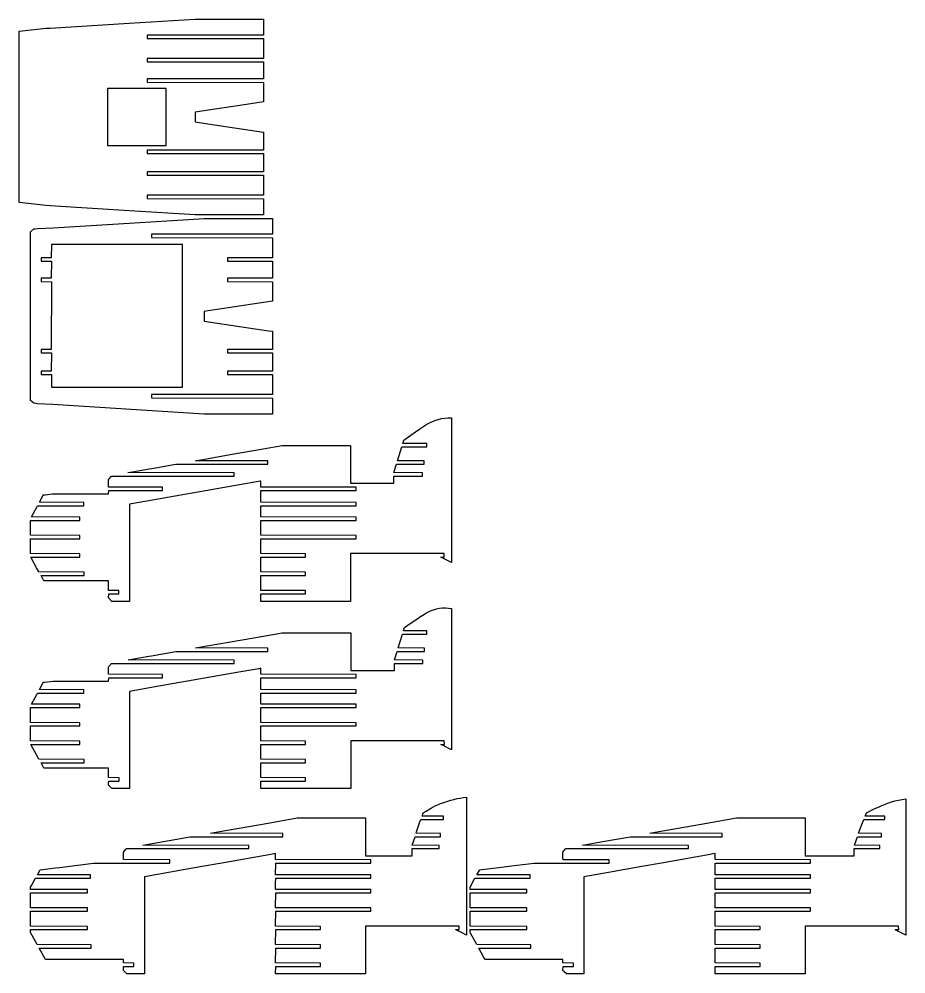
# Model space of a CAD drawing. Header units: millimetres. Extents: x -198 to 1194, y 2 to 1888.
# Drawn here: x -8 to 769, y 1052 to 1888 of the extents above; entities that cross this region are included whole.
import ezdxf

# ---------------------------------------------------------------- set-up
doc = ezdxf.new("R2010")
doc.units = ezdxf.units.MM
doc.layers.get('0').update_dxf_attribs({"linetype": 'CONTINUOUS'})

msp = doc.modelspace()

# ---------------------------------------------------------------- linework, layer by layer
for points in [[(205.774859, 1783.329311), (205.774858, 1782.678474), (205.774859, 1781.969049), (205.774859, 1781.239955), (205.774859, 1780.534809), (205.679858, 1773.446102), (103.73118, 1773.446102), (103.73118, 1770.546102), (205.774859, 1770.396102), (205.679859, 1754.454109), (103.73118, 1754.454109), (103.73118, 1751.554109), (205.774859, 1751.404109), (205.774859, 1746.958572), (205.679859, 1733.934918), (103.731179, 1733.934918), (103.73118, 1731.034919), (205.774859, 1730.764875), (205.774859, 1730.0498), (205.774858, 1729.291739), (205.774859, 1728.536626), (205.774859, 1727.826822), (205.774859, 1726.755694), (205.774859, 1726.074235), (205.774858, 1725.49155), (205.774859, 1724.683618), (205.774859, 1720.143714), (205.774859, 1716.816135), (195.493347, 1716.816135), (145.774866, 1716.816135), (88.416792, 1720.389668), (18.862441, 1724.723059), (15.237406, 1724.831032), (-8.412499, 1727.458943), (-8.412499, 1732.417103), (-8.412499, 1735.441559), (-8.4125, 1873.073287), (-8.412499, 1877.769567), (15.237703, 1880.379092), (18.862465, 1880.484237), (88.127582, 1884.746357), (145.774866, 1888.293592), (156.056378, 1888.293592), (205.774858, 1888.293592), (205.774859, 1884.376087), (205.774859, 1878.638769), (205.774858, 1878.119966), (205.774859, 1877.485346), (205.774858, 1876.30053), (205.774858, 1875.62461), (205.774859, 1874.874928), (205.679859, 1874.33396), (103.731179, 1874.33396), (103.731179, 1871.43396), (205.774859, 1871.28396), (205.774859, 1856.39577), (205.679859, 1853.826434), (103.731179, 1853.826434), (103.731179, 1850.926434), (205.774859, 1850.776434), (205.679859, 1835.891844), (103.73118, 1835.891844), (103.73118, 1832.991844), (205.774859, 1832.841844), (205.774859, 1822.819535), (205.774858, 1822.121109), (205.774859, 1821.411603), (205.774859, 1820.733072), (205.774859, 1820.122115), (205.774859, 1819.606664), (205.774859, 1818.767129), (205.774859, 1817.101307), (205.774859, 1815.778835), (194.610724, 1814.109073), (145.774866, 1806.804941), (145.774866, 1805.223356), (145.774866, 1798.304942), (156.939, 1796.635179), (205.774859, 1789.331049), (205.774859, 1787.361071), (205.774859, 1784.672932), (205.774859, 1783.890892)], [(120.533622, 1827.602125), (101.54669, 1827.602125), (68.979065, 1827.602125), (68.979065, 1825.449229), (68.979066, 1801.04974), (68.979065, 1779.75502), (68.979065, 1777.602123), (91.303372, 1777.602123), (120.533621, 1777.602123), (120.533621, 1790.016947)], [(107.711876, 1556.382461), (213.736251, 1556.232462), (213.736251, 1547.67765), (213.736252, 1547.113259), (213.736252, 1544.117003), (213.736251, 1543.643207), (213.736251, 1542.163678), (156.054836, 1542.163678), (153.736259, 1542.163678), (149.258053, 1542.44268), (131.041559, 1543.577607), (21.207906, 1550.420485), (7.498788, 1551.274593), (5.839841, 1551.377951), (4.434045, 1551.589496), (1.587501, 1554.192873), (1.5875, 1558.120735), (1.5875, 1569.583483), (1.5875, 1638.576514), (1.5875, 1686.445355), (1.5875, 1697.845743), (1.5875, 1701.728902), (4.579675, 1704.463019), (5.783256, 1704.53708), (7.589368, 1704.648216), (21.355786, 1705.49531), (130.839997, 1712.232249), (149.265828, 1713.366054), (153.736259, 1713.641135), (211.417674, 1713.641135), (213.736251, 1713.641135), (213.736252, 1711.522735), (213.736252, 1708.248263), (213.736251, 1707.671622), (213.641251, 1699.681502), (107.711876, 1699.681502), (107.711876, 1696.781502), (213.736251, 1696.631503), (213.641251, 1679.173976), (174.368355, 1679.173976), (174.368355, 1676.273976), (213.736251, 1676.123976), (213.641251, 1661.239387), (174.368355, 1661.239387), (174.368355, 1658.339387), (213.736251, 1658.189387), (213.736252, 1651.669762), (213.736251, 1642.592488), (213.736251, 1641.926033), (213.736252, 1641.126378), (157.269592, 1632.680947), (153.736259, 1632.152484), (153.736259, 1623.652485), (210.202919, 1615.207054), (213.736252, 1614.678592), (213.736252, 1613.487412), (213.736252, 1612.941533), (213.736251, 1612.395256), (213.736251, 1603.679505), (213.641251, 1598.793644), (174.368355, 1598.793645), (174.368355, 1595.893644), (213.736251, 1595.743644), (213.641251, 1579.801652), (174.368355, 1579.801652), (174.368355, 1576.901652), (213.736251, 1576.751652), (213.641251, 1559.282461), (107.711876, 1559.282461)], [(19.805475, 1598.793644), (10.793988, 1598.793645), (10.793988, 1595.893644), (19.900475, 1595.743645), (19.805475, 1579.801652), (10.793988, 1579.801652), (10.793988, 1576.901651), (19.900475, 1576.751652), (19.900475, 1565.853371), (124.031724, 1565.853372), (134.900458, 1565.853372), (134.900458, 1575.394724), (134.900458, 1690.853372), (124.031724, 1690.853372), (19.900475, 1690.853372), (19.805475, 1679.173976), (10.793988, 1679.173976), (10.793988, 1676.273976), (19.900475, 1676.123977), (19.805475, 1661.239387), (10.793988, 1661.239387), (10.793988, 1658.339387), (19.900475, 1658.189387)]]:
    msp.add_lwpolyline(points, close=True)
for points in [[(180.002239, 1487.823322), (180.002239, 1490.723322), (87.032608, 1490.873322), (90.940493, 1491.562388), (105.452018, 1494.121162), (107.946565, 1494.561018), (128.941349, 1498.262966), (209.605312, 1498.262966), (209.605312, 1501.162965), (146.238758, 1501.312965), (176.617542, 1506.669566), (205.495885, 1511.761594), (222.145925, 1514.697446), (250.989976, 1514.697447), (282.145918, 1514.697446), (282.145918, 1492.900736), (282.145918, 1481.615669), (314.536152, 1481.615669), (319.948833, 1481.615669), (319.948016, 1486.836982), (320.043143, 1487.823322), (345.195386, 1487.823322), (345.195385, 1490.723322), (320.074518, 1490.873322), (322.362536, 1498.262965), (346.540814, 1498.262966), (346.540815, 1501.162965), (323.236873, 1501.312965), (326.935794, 1513.360315), (348.80542, 1513.360316), (348.80542, 1516.260316), (327.81013, 1516.410315), (328.660569, 1519.217816), (339.139632, 1526.630774), (342.894384, 1529.235501), (348.034929, 1532.641566, -0.1541694558), (370.542606, 1538.988678), (370.542606, 1531.511338), (370.542606, 1491.385363), (370.542606, 1443.234216), (370.542606, 1412.046532), (364.650238, 1414.992716), (361.252464, 1416.691603), (361.347465, 1416.841603), (364.247535, 1416.841602), (364.152535, 1419.891603), (282.145918, 1419.891603), (282.145918, 1416.691603), (282.145918, 1404.634512), (282.145918, 1378.059245), (250.989885, 1378.059245), (223.490512, 1378.059244), (207.383113, 1378.059245), (206.860929, 1378.059245), (203.310125, 1378.059244), (203.405125, 1384.655716), (242.678021, 1384.655716), (242.678021, 1387.555716), (203.310125, 1387.705716), (203.310124, 1388.599371), (203.405125, 1400.748659), (242.678021, 1400.748659), (242.678021, 1403.64866), (203.310125, 1403.79866), (203.405125, 1416.841603), (242.678022, 1416.841602), (242.678021, 1419.741603), (203.310125, 1419.891602), (203.405124, 1432.934546), (286.876366, 1432.934546), (286.876365, 1435.834546), (203.310125, 1435.984546), (203.405125, 1449.027489), (286.876365, 1449.02749), (286.876365, 1451.927489), (203.310125, 1452.077489), (203.405125, 1461.831137), (286.876365, 1461.831137), (286.876365, 1464.731138), (203.310125, 1464.881137), (203.405125, 1475.193653), (286.876365, 1475.193653), (286.876365, 1478.093653), (203.310125, 1478.243653), (203.310125, 1483.475012), (202.560953, 1483.342912), (201.551185, 1483.164863), (184.705465, 1480.194508), (108.450646, 1466.748725), (96.888441, 1464.709996), (88.310142, 1463.19741), (88.310141, 1454.684764), (88.310142, 1378.059244), (86.903447, 1378.059244), (72.997178, 1378.059244), (70.487822, 1380.568595), (69.997167, 1381.059249), (70.092167, 1384.655716), (79.103654, 1384.655716), (79.103654, 1387.555716), (69.997167, 1387.705716), (69.997167, 1388.980734), (69.997167, 1396.128131), (47.911491, 1396.128131), (13.257617, 1396.128131), (10.868992, 1400.748659), (48.644845, 1400.748659), (48.644845, 1403.648659), (8.996215, 1403.798659), (6.926883, 1407.523459), (1.928461, 1416.841603), (44.898821, 1416.841603), (44.898821, 1419.741602), (1.5875, 1419.891602), (1.6825, 1432.934546), (44.898821, 1432.934546), (44.89882, 1435.834546), (1.5875, 1436.036496), (1.6825, 1449.027489), (44.898821, 1449.027489), (44.898821, 1451.92749), (2.360186, 1452.077489), (7.151843, 1460.702451), (7.79056, 1461.831138), (48.23194, 1461.831138), (48.23194, 1464.731137), (9.473344, 1464.881137), (12.535551, 1470.393091), (13.032355, 1471.287339), (14.406261, 1471.456164), (20.636768, 1472.221768), (67.761581, 1472.221771), (69.997166, 1472.221771), (70.092166, 1475.193653), (117.232367, 1475.193653), (117.232367, 1478.093653), (69.997167, 1478.243653), (69.997166, 1478.971274), (69.997167, 1484.869515), (70.480375, 1485.44538), (72.475705, 1487.823322)], [(320.594575, 1326.768889), (322.882588, 1334.158533), (346.753425, 1334.158532), (346.753425, 1337.058533), (323.762897, 1337.208532), (327.532937, 1349.255883), (349.040051, 1349.255882), (349.040051, 1352.155882), (328.426404, 1352.305882), (329.293629, 1355.113382), (334.370085, 1358.634995), (336.68111, 1360.210347), (341.360633, 1363.361276), (343.494222, 1364.740609), (347.041553, 1366.969137), (348.02718, 1367.55896), (349.8036, 1368.537133, -0.1769065489), (370.598192, 1371.74689), (370.598192, 1358.595332), (370.598192, 1327.28093), (370.598193, 1289.703662), (370.598192, 1247.942099), (362.708073, 1251.887159), (361.308052, 1252.587169), (361.403052, 1252.737169), (364.303122, 1252.737169), (364.208122, 1255.787169), (282.201505, 1255.787169), (282.201505, 1254.272816), (282.201505, 1241.885269), (282.201505, 1213.954811), (250.813343, 1213.954811), (224.180691, 1213.954811), (207.578641, 1213.954811), (203.365712, 1213.954812), (203.460711, 1220.551282), (242.733608, 1220.551282), (242.733608, 1223.451283), (203.365712, 1223.601283), (203.460711, 1236.644226), (242.733608, 1236.644226), (242.733608, 1239.544226), (203.365712, 1239.694226), (203.460711, 1252.737169), (242.733608, 1252.73717), (242.733608, 1255.637169), (203.365712, 1255.787169), (203.460711, 1268.830113), (286.931952, 1268.830113), (286.931952, 1271.730113), (203.365711, 1271.880112), (203.460712, 1284.923056), (286.931952, 1284.923056), (286.931952, 1287.823056), (203.365711, 1287.973055), (203.460711, 1297.726704), (286.931952, 1297.726704), (286.931952, 1300.626704), (203.365711, 1300.776704), (203.365711, 1308.298216), (203.460711, 1311.08922), (286.931952, 1311.08922), (286.931952, 1313.98922), (203.365711, 1314.13922), (203.365711, 1319.370579), (201.557312, 1319.05171), (184.237908, 1315.99783), (109.072562, 1302.74415), (88.365728, 1299.092976), (88.365729, 1222.897312), (88.365729, 1213.954811), (75.774571, 1213.954812), (73.052764, 1213.954811), (72.56162, 1214.445954), (70.052753, 1216.954816), (70.052754, 1218.873034), (70.147754, 1220.551283), (79.159241, 1220.551283), (79.159241, 1223.451283), (70.052754, 1223.601282), (70.052754, 1224.88099), (70.052754, 1231.968106), (48.186733, 1231.968107), (13.280493, 1231.968107), (10.860985, 1236.644226), (48.668635, 1236.644226), (48.668635, 1239.544226), (8.988209, 1239.694226), (6.903659, 1243.44642), (1.920455, 1252.737169), (44.926614, 1252.73717), (44.926614, 1255.637169), (1.5875, 1255.78717), (1.6825, 1268.830112), (44.926614, 1268.830112), (44.926614, 1271.730112), (1.5875, 1271.880113), (1.6825, 1284.923056), (44.926614, 1284.923056), (44.926614, 1287.823056), (2.352184, 1287.973056), (7.128121, 1296.569722), (7.782557, 1297.726704), (48.255732, 1297.726704), (48.255732, 1300.626704), (9.46534, 1300.776704), (12.48887, 1306.219045), (13.01969, 1307.174519), (14.084815, 1307.305401), (21.144755, 1308.172926), (67.800888, 1308.17293), (70.052754, 1308.17293), (70.147754, 1311.08922), (117.287954, 1311.08922), (117.287954, 1313.989219), (70.052754, 1314.13922), (70.052754, 1314.863349), (70.052753, 1319.3368), (70.052753, 1320.765082), (72.531293, 1323.718889), (180.057825, 1323.718889), (180.057826, 1326.618889), (87.088198, 1326.768889), (105.286866, 1329.977806), (107.763441, 1330.414494), (128.996938, 1334.158532), (209.660899, 1334.158532), (209.660899, 1337.058532), (146.294344, 1337.208532), (176.966225, 1342.616813), (205.658659, 1347.676061), (222.201512, 1350.593013), (250.813432, 1350.593013), (282.201505, 1350.593013), (282.201505, 1327.684788), (282.201504, 1317.511229), (310.191701, 1317.511229), (314.84381, 1317.511229), (320.465355, 1317.511229), (320.465157, 1318.77892), (320.561636, 1323.718889), (345.482437, 1323.718889), (345.482437, 1326.618889)], [(299.946052, 1138.259394), (216.379812, 1138.409393), (216.474812, 1148.721909), (299.946052, 1148.721909), (299.946052, 1151.621909), (216.379812, 1151.771909), (216.379812, 1157.003268), (212.101163, 1156.248827), (171.123669, 1149.023388), (150.371936, 1145.364298), (101.379828, 1136.725666), (101.379828, 1072.745347), (101.379828, 1051.587501), (90.807228, 1051.5875), (86.066864, 1051.5875), (85.211476, 1052.442886), (83.066853, 1054.587505), (83.161854, 1058.183972), (92.173341, 1058.183972), (92.173341, 1061.083972), (83.066853, 1061.233972), (83.066853, 1064.066845), (31.871178, 1064.066844), (23.038395, 1064.066844), (15.509435, 1064.066844), (14.810676, 1064.066844), (9.316745, 1074.276915), (54.806342, 1074.276915), (54.806342, 1077.176916), (7.443967, 1077.326916), (3.060347, 1085.217428), (1.848882, 1087.398058), (1.5875, 1087.868502), (1.6825, 1090.369858), (51.433664, 1090.369859), (51.433664, 1093.269859), (1.5875, 1093.419859), (1.682501, 1106.462802), (51.433664, 1106.462802), (51.433664, 1109.362802), (1.5875, 1109.512802), (1.6825, 1122.555745), (51.433664, 1122.555746), (51.433664, 1125.455745), (1.5875, 1125.605745), (1.618458, 1127.593608), (2.375286, 1128.955896), (5.944458, 1135.359394), (54.246511, 1135.359394), (54.246511, 1138.259393), (7.627239, 1138.409393), (10.093389, 1142.848455), (23.53227, 1144.499822), (27.098915, 1144.93809), (56.671012, 1148.571909), (57.891713, 1148.721909), (123.614551, 1148.721909), (123.614551, 1151.621909), (83.066854, 1151.771909), (83.066854, 1155.90239), (83.066854, 1158.397772), (85.178923, 1160.914838), (85.545392, 1161.351578), (193.071925, 1161.351578), (193.071926, 1164.251578), (100.102295, 1164.401578), (141.160344, 1171.641222), (142.011035, 1171.791221), (222.674995, 1171.791222), (222.674995, 1174.691222), (159.308439, 1174.841221), (165.66199, 1175.961524), (209.779378, 1183.740607), (235.215612, 1188.225702), (279.209202, 1188.225702), (295.215605, 1188.225702), (295.215605, 1176.543613), (295.215605, 1155.143919), (311.57895, 1155.143919), (314.298619, 1155.143919), (318.233703, 1155.143919), (324.13921, 1155.143919), (333.534245, 1155.143919), (335.999258, 1155.143919), (336.090276, 1161.351578), (359.753495, 1161.351578), (359.753495, 1164.251578), (336.134726, 1164.401578), (338.629392, 1171.791222), (361.048202, 1171.791222), (361.048201, 1174.691222), (339.59507, 1174.841221), (340.028512, 1176.148888), (342.618984, 1183.964178), (343.683189, 1186.888571), (363.576441, 1186.888571), (363.576441, 1189.788571), (344.706076, 1189.938571), (345.686848, 1192.746072), (348.280152, 1194.336808), (352.027485, 1196.48932), (353.012619, 1197.031778), (355.791909, 1198.50449), (357.826134, 1199.481456), (359.247238, 1200.123658), (360.811099, 1200.789882), (362.081798, 1201.257066, -0.0581305147), (383.612292, 1206.587175), (383.612292, 1164.91362), (383.612293, 1105.357693), (383.612292, 1085.574788), (379.874657, 1087.443606), (374.322151, 1090.219859), (374.417151, 1090.369859), (377.317221, 1090.369859), (377.222221, 1093.419859), (295.215605, 1093.419859), (295.215605, 1091.921893), (295.215605, 1065.830686), (295.215605, 1051.5875), (279.209157, 1051.5875), (265.62779, 1051.5875), (226.347549, 1051.587501), (216.379812, 1051.587501), (216.474812, 1058.183972), (255.747708, 1058.183972), (255.747708, 1061.083972), (216.379812, 1061.233971), (216.474812, 1074.276916), (255.747708, 1074.276915), (255.747708, 1077.176915), (216.379812, 1077.326915), (216.474812, 1090.369859), (255.747708, 1090.369859), (255.747708, 1093.269858), (216.379812, 1093.419859), (216.474811, 1106.462802), (299.946052, 1106.462802), (299.946052, 1109.362802), (216.379812, 1109.512802), (216.474811, 1122.555745), (299.946052, 1122.555745), (299.946052, 1125.455745), (216.379811, 1125.605745), (216.379811, 1130.806197), (216.474811, 1135.359393), (299.946052, 1135.359394)], [(468.361646, 1151.621909), (468.266646, 1152.186897), (468.266646, 1158.397772), (469.129719, 1159.426341), (470.745185, 1161.351578), (578.271718, 1161.351578), (578.271718, 1164.251578), (485.302087, 1164.401578), (503.248525, 1167.56602), (527.210832, 1171.791222), (607.874787, 1171.791221), (607.874787, 1174.691222), (544.508228, 1174.841221), (549.176636, 1175.664388), (594.362901, 1183.631943), (620.415405, 1188.225702), (665.548012, 1188.225702), (680.415398, 1188.225702), (680.415397, 1177.824473), (680.415397, 1155.143925), (690.557696, 1155.143924), (692.243403, 1155.143925), (694.682438, 1155.143925), (698.342781, 1155.143925), (704.166003, 1155.143925), (714.358244, 1155.143924), (723.490484, 1155.143925), (723.486857, 1159.367267), (723.583752, 1161.351578), (746.100496, 1161.351578), (746.100496, 1164.251578), (723.638178, 1164.401578), (726.26227, 1171.791222), (747.465878, 1171.791221), (747.465878, 1174.691222), (727.314384, 1174.841221), (729.603533, 1180.977482), (731.847718, 1186.888572), (750.26038, 1186.888571), (750.26038, 1189.788572), (733.001447, 1189.938571), (734.136794, 1192.746072), (736.564788, 1194.032636), (739.785751, 1195.579547), (740.383588, 1195.849712), (743.05292, 1196.98688), (744.137389, 1197.385595, -0.0932199133), (768.812084, 1204.923168), (768.812084, 1202.228606), (768.812085, 1185.644171), (768.812085, 1164.913619), (768.812085, 1140.036969), (768.812085, 1085.574788), (759.521943, 1090.219859), (759.616943, 1090.369858), (762.517014, 1090.369859), (762.422014, 1093.419859), (680.415397, 1093.419858), (680.415397, 1091.921893), (680.415397, 1064.269022), (680.415397, 1051.587501), (665.547968, 1051.5875), (652.425471, 1051.587501), (611.841777, 1051.5875), (610.526096, 1051.587501), (601.579605, 1051.5875), (601.674604, 1058.183972), (640.947501, 1058.183972), (640.9475, 1061.083972), (601.579604, 1061.233972), (601.674604, 1074.276915), (640.9475, 1074.276915), (640.9475, 1077.176916), (601.579604, 1077.326915), (601.579604, 1078.144071), (601.674604, 1090.369858), (640.947501, 1090.369858), (640.9475, 1093.269858), (601.579604, 1093.419859), (601.674604, 1106.462802), (685.145844, 1106.462802), (685.145844, 1109.362802), (601.579604, 1109.512802), (601.674604, 1122.555746), (685.145844, 1122.555746), (685.145844, 1125.455746), (601.579604, 1125.605745), (601.674604, 1135.359393), (685.145845, 1135.359393), (685.145845, 1138.259394), (601.579604, 1138.409394), (601.674604, 1148.721909), (685.145844, 1148.721909), (685.145845, 1151.621909), (601.579604, 1151.771909), (601.579604, 1157.003268), (599.692013, 1156.670435), (597.147836, 1156.221828), (554.703889, 1148.737814), (537.325, 1145.673447), (508.193233, 1140.536729), (486.579621, 1136.725666), (486.57962, 1115.277473), (486.579621, 1051.5875), (483.035357, 1051.5875), (471.266657, 1051.5875), (469.143021, 1053.711132), (468.266646, 1054.587505), (468.361646, 1058.183972), (477.373133, 1058.183972), (477.373133, 1061.083972), (468.266646, 1061.233972), (468.266646, 1062.928864), (468.266646, 1064.066843), (458.759492, 1064.066844), (408.238188, 1064.066844), (406.840043, 1064.066844), (400.010468, 1064.066844), (398.657268, 1066.502603), (394.516537, 1074.276915), (440.006134, 1074.276916), (440.006134, 1077.176915), (392.643759, 1077.326915), (387.075126, 1087.35045), (386.787293, 1087.868501), (386.882293, 1090.369859), (436.633456, 1090.369859), (436.633457, 1093.269859), (386.787293, 1093.419858), (386.882293, 1106.462802), (436.633457, 1106.462802), (436.633457, 1109.362802), (386.787293, 1109.512801), (386.882293, 1122.555745), (436.633456, 1122.555746), (436.633457, 1125.455745), (386.787293, 1125.605745), (386.81825, 1127.593607), (391.14425, 1135.359394), (439.446303, 1135.359394), (439.446303, 1138.259393), (392.827031, 1138.409393), (394.425536, 1141.286698), (395.293181, 1142.848455), (396.803937, 1143.034096), (412.298708, 1144.93809), (423.051262, 1146.259363), (443.091512, 1148.721909), (508.814343, 1148.721909), (508.814344, 1151.621909)]]:
    msp.add_lwpolyline(points, format="xyb", close=True)

doc.saveas('drawing.dxf')
